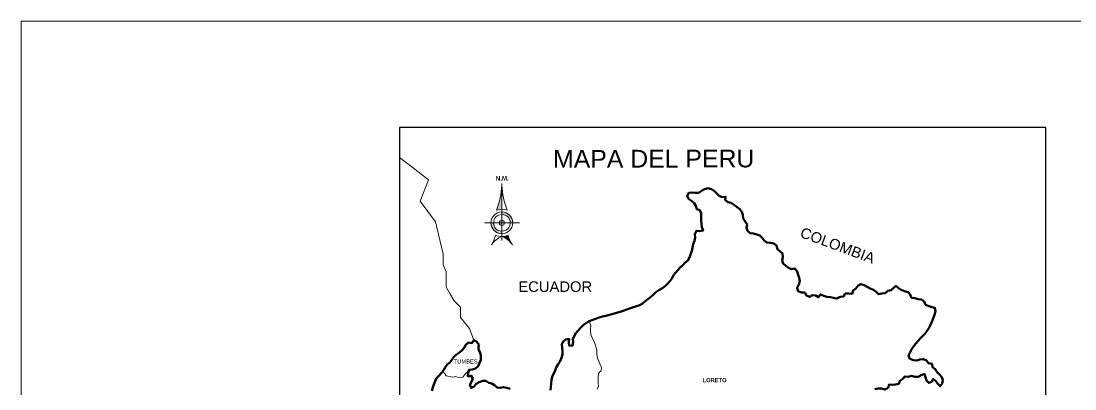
# Model space of a CAD drawing. Header units: metres. Extents: x 757954 to 760745, y 8404823 to 8405770.
# Drawn here: x 760645.16 to 760678.89, y 8405568.99 to 8405580.75 of the extents above; entities that cross this region are included whole.
import ezdxf
from ezdxf.enums import TextEntityAlignment as Align

# ---------------------------------------------------------------- set-up
doc = ezdxf.new("R2010")
doc.units = ezdxf.units.M
doc.linetypes.add('$AUDIT_BAD_LTYPE1', pattern=[0])
doc.linetypes.add('$RECOVER_090125203647-5', pattern=[0])
for name, color, linetype, lineweight in [('CALLE', 7, '$RECOVER_090125203647-5', 15), ('COORDENADAS', 251, 'Continuous', 13), ('Marco', 124, 'Continuous', 20), ('PLUMA 01', 31, 'Continuous', 9), ('Red vías Vecinales', 106, 'Continuous', 40)]:
    doc.layers.add(name, color=color, linetype=linetype, lineweight=lineweight)
doc.layers.add('Texto vias Nacionales', color=160, linetype='Continuous')
doc.styles.add('Arial Negrita', font='')
doc.styles.get("Standard").update_dxf_attribs({"font": 'simplex.shx'})
doc.styles.add('TITULO', font='swissek.ttf', dxfattribs={"height": 0.26})
doc.styles.get('Arial Negrita').set_extended_font_data('Arial', bold=True)

# ---------------------------------------------------------------- blocks, each defined once
blk = doc.blocks.new('N.M.5')
at = {"linetype": '$AUDIT_BAD_LTYPE1'}
for points in [[(0, 31.5, -0.071703), (-3, 17.15, -0.099699), (0, 17.75)], [(6, -2.5, -0.090274), (3.6, 2.98, -0.099699), (0, 2.25, -0.14892)]]:
    blk.add_hatch(color=256, dxfattribs=at).paths.add_polyline_path(points)
h = blk.add_hatch(color=256, dxfattribs=at)
h.paths.add_polyline_path([(4.75, 10), (6.25, 10, 0.414214), (0, 16.25), (0, 14.75, -0.414214)])
h.paths.add_polyline_path([(-4.75, 10), (-6.25, 10, 0.414214), (0, 3.75), (0, 5.25, -0.414214)])
h.paths.add_polyline_path([(0, 8.5), (0, 10), (-1.5, 10, 0.414214)], flags=17)
h.paths.add_polyline_path([(0, 10), (1.5, 10, 0.414214), (0, 11.5)], flags=17)
for p, q in [((0, 32.5), (0, 0)), ((-10, 10), (10, 10))]:
    blk.add_line(p, q, dxfattribs=at)
for radius in [6.25, 4.75, 1.5]:
    blk.add_circle((0, 10), radius, dxfattribs=at)
for centre, radius, start, end in [((-51.29, 34.73), 51.39, 339.99268, 356.39775), ((51.29, 34.73), 51.39, 183.60225, 200.00732), ((0, 10), 7.75, 67.22603, 112.77397), ((-19.84, 6.83), 16.69, 326.01293, 346.64627), ((4.8, -9.97), 13.13, 111.42702, 145.30795), ((0, 11.55), 9.3, 247.22603, 292.77397), ((-4.8, -9.97), 13.13, 34.69205, 68.57298), ((19.84, 6.83), 16.69, 193.35373, 213.98707)]:
    blk.add_arc(centre, radius, start, end, dxfattribs=at)
at = {"linetype": '$AUDIT_BAD_LTYPE1', "style": 'Arial Negrita'}
blk.add_text('N.M.', height=2.5, dxfattribs=at).set_placement((0.24, 35.4), align=Align.MIDDLE)

msp = doc.modelspace()

# ---------------------------------------------------------------- linework, layer by layer
at = {"layer": 'COORDENADAS', "color": 7}
msp.add_line((760659.451, 8405569.539), (760659.498, 8405569.598), dxfattribs=at)
for points in [[(760659.646, 8405570.549), (760659.508, 8405570.919), (760659.221, 8405571.273), (760659.221, 8405571.594), (760659.019, 8405571.797), (760658.883, 8405572.041), (760658.769, 8405572.249), (760658.769, 8405572.472), (760658.769, 8405572.725), (760658.664, 8405572.953), (760658.664, 8405573.291), (760658.42, 8405574.329), (760657.932, 8405574.989), (760658.2, 8405575.673), (760657.663, 8405576.088), (760657.274, 8405576.388)], [(760663.342, 8405571.148), (760663.397, 8405571.014), (760663.38, 8405570.91), (760663.38, 8405570.801), (760663.401, 8405570.697), (760663.444, 8405570.598), (760663.498, 8405570.505), (760663.536, 8405570.406), (760663.563, 8405570.302), (760663.584, 8405570.198), (760663.583, 8405570.083), (760663.604, 8405569.973), (760663.653, 8405569.869), (760663.691, 8405569.77), (760663.734, 8405569.671), (760663.728, 8405569.567), (760663.651, 8405569.497), (760663.628, 8405569.393), (760663.633, 8405569.289), (760663.633, 8405569.18), (760663.637, 8405569.075), (760663.598, 8405568.972)], [(760658.634, 8405569.523), (760658.709, 8405569.493), (760658.763, 8405569.4), (760658.971, 8405569.366), (760659.075, 8405569.387), (760659.184, 8405569.337), (760659.294, 8405569.364), (760659.366, 8405569.451), (760659.443, 8405569.527), (760659.454, 8405569.544)]]:
    msp.add_lwpolyline(points, dxfattribs=at)
at = {"layer": 'COORDENADAS', "color": 7, "lineweight": 50}
for points in [[(760662.099, 8405568.948), (760662.11, 8405569.052), (760662.122, 8405569.161), (760662.134, 8405569.265), (760662.162, 8405569.374), (760662.25, 8405569.571), (760662.289, 8405569.675), (760662.345, 8405569.773), (760662.411, 8405569.871), (760662.461, 8405569.975), (760662.483, 8405570.089), (760662.484, 8405570.199), (760662.479, 8405570.303), (760662.463, 8405570.412), (760662.513, 8405570.505), (760662.596, 8405570.57), (760662.705, 8405570.586), (760662.693, 8405570.471), (760662.704, 8405570.367), (760662.813, 8405570.372), (760662.825, 8405570.476), (760662.815, 8405570.58), (760662.864, 8405570.673), (760662.92, 8405570.771), (760662.986, 8405570.858), (760663.063, 8405570.94), (760663.14, 8405571.01), (760663.222, 8405571.081), (760663.321, 8405571.141), (760663.431, 8405571.178), (760663.546, 8405571.227), (760663.661, 8405571.27), (760663.771, 8405571.302), (760663.875, 8405571.323), (760663.996, 8405571.35), (760664.105, 8405571.388), (760664.22, 8405571.42), (760664.33, 8405571.452), (760664.462, 8405571.495), (760664.571, 8405571.533), (760664.692, 8405571.576), (760664.829, 8405571.624), (760664.933, 8405571.656), (760665.038, 8405571.71), (760665.126, 8405571.781), (760665.225, 8405571.857), (760665.307, 8405571.922), (760665.395, 8405571.993), (760665.472, 8405572.074), (760665.576, 8405572.14), (760665.692, 8405572.21), (760665.785, 8405572.281), (760665.862, 8405572.357), (760665.934, 8405572.438), (760665.995, 8405572.531), (760666.045, 8405572.624), (760666.111, 8405572.705), (760666.182, 8405572.782), (760666.259, 8405572.863), (760666.342, 8405572.939), (760666.408, 8405573.021), (760666.496, 8405573.092), (760666.551, 8405573.184), (760666.585, 8405573.288), (760666.624, 8405573.397), (760666.669, 8405573.616), (760666.713, 8405573.72), (760666.73, 8405573.824), (760666.725, 8405573.933), (760666.775, 8405574.042), (760666.879, 8405574.031), (760666.989, 8405574.047), (760666.946, 8405574.156), (760666.935, 8405574.266), (760666.931, 8405574.375), (760666.932, 8405574.605), (760666.883, 8405574.698), (760666.785, 8405574.737), (760666.758, 8405574.841), (760666.698, 8405574.929), (760666.622, 8405575.001), (760666.524, 8405575.062), (760666.481, 8405575.16), (760666.531, 8405575.253), (760666.635, 8405575.269), (760666.744, 8405575.252), (760666.854, 8405575.257), (760666.942, 8405575.316), (760667.035, 8405575.376), (760667.156, 8405575.403), (760667.259, 8405575.375), (760667.352, 8405575.309), (760667.428, 8405575.237), (760667.499, 8405575.154), (760667.597, 8405575.116), (760667.707, 8405575.131), (760667.695, 8405575.027), (760667.777, 8405574.956), (760667.886, 8405574.933), (760667.995, 8405574.861), (760668.077, 8405574.795), (760668.164, 8405574.735), (760668.224, 8405574.647), (760668.261, 8405574.548), (760668.272, 8405574.438), (760668.331, 8405574.334), (760668.402, 8405574.241), (760668.374, 8405574.137), (760668.412, 8405574.038), (760668.493, 8405573.961), (760668.603, 8405573.955), (760668.706, 8405573.927), (760668.81, 8405573.893), (760668.875, 8405573.811), (760668.946, 8405573.734), (760669.028, 8405573.662), (760669.148, 8405573.651), (760669.257, 8405573.639), (760669.339, 8405573.567), (760669.371, 8405573.458), (760669.453, 8405573.381), (760669.535, 8405573.314), (760669.539, 8405573.21), (760669.517, 8405573.096), (760669.549, 8405572.992), (760669.636, 8405572.92), (760669.718, 8405572.854), (760669.822, 8405572.815), (760669.926, 8405572.831), (760670.002, 8405572.743), (760670.034, 8405572.638), (760670.061, 8405572.534), (760670.082, 8405572.43), (760670.049, 8405572.321), (760670.004, 8405572.217), (760670.031, 8405572.108), (760670.14, 8405572.069), (760670.244, 8405572.073), (760670.298, 8405571.969), (760670.397, 8405571.93), (760670.49, 8405571.979), (760670.594, 8405571.967), (760670.686, 8405571.918), (760670.747, 8405572.005), (760670.851, 8405571.96), (760670.955, 8405571.932), (760671.064, 8405571.915), (760671.168, 8405571.898), (760671.272, 8405571.876), (760671.376, 8405571.924), (760671.486, 8405571.94), (760671.541, 8405572.033), (760671.65, 8405572.032), (760671.76, 8405572.021), (760671.793, 8405572.135), (760671.876, 8405572.201), (760671.947, 8405572.277), (760672.041, 8405572.336), (760672.144, 8405572.298), (760672.243, 8405572.248), (760672.335, 8405572.198), (760672.445, 8405572.153), (760672.526, 8405572.087), (760672.608, 8405572.01), (760672.712, 8405572.037), (760672.822, 8405572.047), (760672.904, 8405572.123), (760673.008, 8405572.145), (760673.162, 8405572.286), (760673.238, 8405572.214), (760673.326, 8405572.154), (760673.44, 8405572.115), (760673.55, 8405572.076), (760673.62, 8405571.999), (760673.663, 8405571.894), (760673.767, 8405571.888), (760673.871, 8405571.86), (760673.98, 8405571.843), (760674.062, 8405571.777), (760674.111, 8405571.678), (760674.307, 8405571.601), (760674.411, 8405571.573), (760674.432, 8405571.469), (760674.393, 8405571.354), (760674.354, 8405571.234), (760674.316, 8405571.135), (760674.266, 8405571.037), (760674.216, 8405570.928), (760674.155, 8405570.835), (760674.089, 8405570.748), (760674.017, 8405570.672), (760673.94, 8405570.596), (760673.869, 8405570.52), (760673.797, 8405570.438), (760673.725, 8405570.345), (760673.665, 8405570.247), (760673.565, 8405570.051), (760673.608, 8405569.952), (760673.723, 8405569.908), (760673.827, 8405569.891), (760673.931, 8405569.923), (760674.035, 8405569.939), (760674.133, 8405569.9), (760674.209, 8405569.812), (760674.318, 8405569.784), (760674.334, 8405569.68), (760674.421, 8405569.619), (760674.481, 8405569.52), (760674.557, 8405569.448), (760674.628, 8405569.366), (760674.66, 8405569.262), (760674.638, 8405569.158), (760674.577, 8405569.071), (760674.501, 8405569.148), (760674.436, 8405569.236), (760674.359, 8405569.307), (760674.31, 8405569.215), (760674.211, 8405569.177), (760674.14, 8405569.254), (760674.113, 8405569.358), (760674.076, 8405569.462), (760673.972, 8405569.425), (760673.873, 8405569.37), (760673.769, 8405569.376), (760673.665, 8405569.399), (760673.555, 8405569.372), (760673.451, 8405569.384), (760673.38, 8405569.308), (760673.292, 8405569.248), (760673.253, 8405569.15), (760673.149, 8405569.128), (760673.045, 8405569.113), (760672.941, 8405569.124), (760672.913, 8405569.02), (760672.809, 8405568.966), (760672.699, 8405568.994), (760672.59, 8405568.995), (760672.486, 8405568.974)], [(760659.82, 8405570.405), (760659.798, 8405570.412), (760659.739, 8405570.5), (760659.646, 8405570.549), (760659.585, 8405570.451), (760659.481, 8405570.468), (760659.393, 8405570.398), (760659.343, 8405570.299), (760659.272, 8405570.223), (760659.189, 8405570.153), (760659.096, 8405570.082), (760659.013, 8405570.011), (760658.947, 8405569.919), (760658.881, 8405569.832), (760658.793, 8405569.761), (760658.727, 8405569.668), (760658.677, 8405569.576), (760658.545, 8405569.412), (760658.456, 8405569.325), (760658.407, 8405569.232), (760658.373, 8405569.123), (760658.334, 8405569.025), (760658.301, 8405568.921)], [(760659.82, 8405570.405), (760659.798, 8405570.346), (760659.803, 8405570.242), (760659.851, 8405570.149), (760659.873, 8405570.039), (760659.872, 8405569.919), (760659.833, 8405569.815), (760659.789, 8405569.717), (760659.706, 8405569.635), (760659.602, 8405569.603), (760659.498, 8405569.598), (760659.47, 8405569.494), (760659.458, 8405569.385), (760659.568, 8405569.406), (760659.617, 8405569.313), (760659.572, 8405569.215), (760659.522, 8405569.116), (760659.56, 8405569.018), (760659.659, 8405569.061), (760659.725, 8405569.143), (760659.818, 8405569.202), (760659.933, 8405569.24), (760660.038, 8405569.245), (760660.125, 8405569.178), (760660.229, 8405569.161), (760660.316, 8405569.101), (760660.392, 8405569.029), (760660.496, 8405569.018), (760660.6, 8405569.044), (760660.704, 8405569.016), (760660.808, 8405568.983)]]:
    msp.add_lwpolyline(points, dxfattribs=at)
at = {"layer": 'PLUMA 01'}
msp.add_lwpolyline([(760645.155, 8405521.346), (760745.24, 8405521.346), (760745.24, 8405580.746), (760645.155, 8405580.746)], close=True, dxfattribs=at)
at = {"layer": 'Red vías Vecinales', "color": 7, "lineweight": 30}
msp.add_lwpolyline([(760657.274, 8405547.251), (760677.965, 8405547.251), (760677.965, 8405577.347), (760657.274, 8405577.347)], close=True, dxfattribs=at)

# ---------------------------------------------------------------- block references
at = {"layer": 'CALLE', "linetype": '$AUDIT_BAD_LTYPE1', "xscale": 0.0560150734753115, "yscale": 0.0560150734753115, "zscale": 0.0560150734753115}
msp.add_blockref('N.M.5', (760660.547, 8405573.735), dxfattribs=at)

# ---------------------------------------------------------------- texts
at = {"layer": 'Marco', "color": 7, "linetype": 'Continuous', "char_height": 0.13167, "width": 4.33886, "attachment_point": 1}
for s, insert in [('{\\fArial|b0|i0|c0|p34;TUMBES}', (760659.006, 8405569.929)), ('{\\fArial|b1|i0|c0|p34;LORETO}', (760666.973, 8405569.332))]:
    msp.add_mtext(s, dxfattribs=dict(at, insert=insert))
at = {"layer": 'Red vías Vecinales', "color": 7, "lineweight": 30, "style": 'TITULO'}
msp.add_text('MAPA DEL PERU', height=0.56868, rotation=0.1363, dxfattribs=at).set_placement((760662.186, 8405576.055))
at = {"layer": 'Texto vias Nacionales', "color": 7, "linetype": 'Continuous', "insert": (760670.183, 8405574.168), "char_height": 0.33858, "width": 4.33886, "attachment_point": 1, "rotation": 339.7205}
msp.add_mtext('{\\fArial|b0|i0|c0|p34;COLOMBIA}', dxfattribs=at)
at = {"layer": 'Texto vias Nacionales', "color": 7, "linetype": 'Continuous', "insert": (760661.074, 8405572.424), "char_height": 0.33858, "width": 4.33886, "attachment_point": 1}
msp.add_mtext('{\\fArial|b0|i0|c0|p34;ECUADOR}', dxfattribs=at)

doc.saveas('drawing.dxf')
